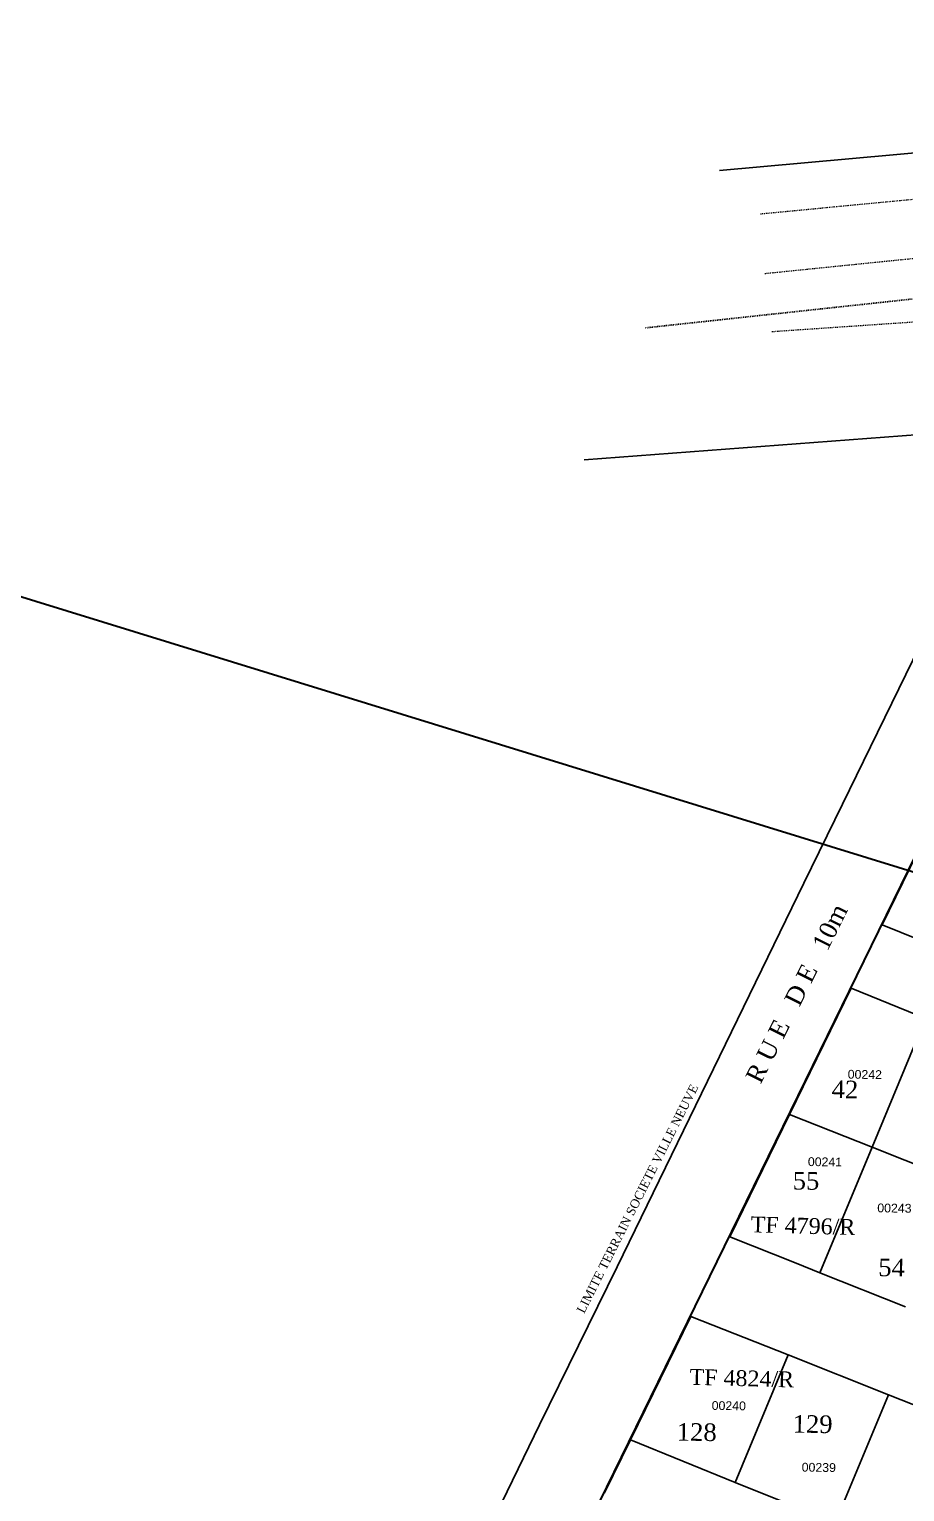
# Model space of a CAD drawing. Header units: metres. Extents: x 0 to 1324930, y 0 to 1631912.
# Drawn here: x 253039.6 to 253138.9, y 1631411.9 to 1631577.9 of the extents above; entities that cross this region are included whole.
import ezdxf

# ---------------------------------------------------------------- set-up
doc = ezdxf.new("R2010")
doc.units = ezdxf.units.M
doc.header["$MEASUREMENT"] = 0
doc.linetypes.add('AXES2', pattern=[0.028575, 0.01905, -0.003175, 0.003175, -0.003175])
doc.linetypes.add('CACHE2', pattern=[0.004763, 0.003175, -0.001588])
for name, color, linetype in [('A_revoir_niveau_0', 7, 'Continuous'), ('limites_parcelles', 7, 'Continuous'), ('limites_tf', 7, 'Continuous'), ('numero_lot', 7, 'Continuous'), ('numero_parcelle', 7, 'Continuous'), ('toponymie', 7, 'Continuous')]:
    doc.layers.add(name, color=color, linetype=linetype)
for name, color, linetype, lineweight in [('LIGNE', 7, 'Continuous', 0), ('Numero_TF', 7, 'Continuous', 0), ('Réquisition', 240, 'Continuous', 0)]:
    doc.layers.add(name, color=color, linetype=linetype, lineweight=lineweight)
doc.styles.get("Standard").update_dxf_attribs({"font": 'txt.shx'})

msp = doc.modelspace()

# ---------------------------------------------------------------- linework, layer by layer
at = {"layer": 'A_revoir_niveau_0', "color": 0}
msp.add_line((253174.72466, 1631566.93214), (253117.89728, 1631561.8697), dxfattribs=at)
at = {"layer": 'A_revoir_niveau_0', "color": 1, "linetype": 'AXES2', "ltscale": 0.2}
msp.add_line((253300.42993, 1631564.64077), (253109.50154, 1631543.98791), dxfattribs=at)
at = {"layer": 'LIGNE', "color": 14, "linetype": 'CACHE2', "ltscale": 0.3, "flags": 128}
for points in [[(253122.56033, 1631556.93806), (253237.51823, 1631567.95018), (253300.41968, 1631574.5951), (253329.02519, 1631577.88862)], [(253331.1891, 1631569.89856), (253299.64309, 1631567.7696), (253237.8766, 1631561.80637), (253122.99605, 1631550.12506)], [(253123.84059, 1631543.57319), (253239.17928, 1631551.45049), (253300.00893, 1631558.60936), (253335.22977, 1631563.26355)]]:
    msp.add_lwpolyline(points, dxfattribs=at)
at = {"layer": 'limites_parcelles'}
for p, q in [((253174.72378, 1631566.93204), (253117.89727, 1631561.86968)), ((253102.55105, 1631528.99096), (253152.81339, 1631532.79891)), ((253131.86806, 1631489.91575), (253140.63262, 1631507.90714)), ((253127.47422, 1631480.95023), (253131.86806, 1631489.91575)), ((253136.34006, 1631476.2164), (253142.93045, 1631489.72921)), ((253106.28353, 1631437.40151), (253127.47422, 1631480.95023)), ((253146.78178, 1631471.97016), (253136.34006, 1631476.2164)), ((253132.82518, 1631469.00957), (253125.84059, 1631454.68849)), ((253140.36222, 1631465.94455), (253132.82518, 1631469.00957)), ((253141.28125, 1631465.57081), (253135.21468, 1631450.96593)), ((253125.84059, 1631454.68849), (253119.05991, 1631440.78552)), ((253135.21468, 1631450.96593), (253125.84059, 1631454.68849)), ((253135.21468, 1631450.96593), (253129.29727, 1631436.72014)), ((253144.91656, 1631447.1132), (253135.21468, 1631450.96593)), ((253119.05991, 1631440.78552), (253126.59508, 1631437.79322)), ((253101.89684, 1631428.44689), (253106.28353, 1631437.40151)), ((253126.59508, 1631437.79322), (253129.29727, 1631436.72014)), ((253138.99915, 1631432.86741), (253129.29727, 1631436.72014)), ((253107.80659, 1631417.76115), (253114.66208, 1631431.77231)), ((253114.66208, 1631431.77231), (253125.70038, 1631427.38887)), ((253097.49164, 1631419.45653), (253101.89684, 1631428.44689)), ((253125.70038, 1631427.38887), (253119.69333, 1631412.92729)), ((253125.70038, 1631427.38887), (253137.06047, 1631422.87765)), ((253131.01487, 1631408.32326), (253137.06047, 1631422.87765)), ((253137.06047, 1631422.87765), (253148.34853, 1631418.39502)), ((253086.00111, 1631395.80489), (253097.49164, 1631419.45653)), ((253107.80659, 1631417.76115), (253104.85002, 1631411.71857)), ((253119.69333, 1631412.92729), (253107.80659, 1631417.76115)), ((253125.03744, 1631410.75405), (253119.69333, 1631412.92729))]:
    msp.add_line(p, q, dxfattribs=at)
at = {"layer": 'limites_tf', "color": 5, "linetype": 'Continuous', "lineweight": 30, "flags": 128}
msp.add_lwpolyline([(253338.79356, 1631549.76172), (253444.56402, 1631440.93394), (253219.88839, 1631291.80085), (253075.06573, 1631350.86702), (253164.36328, 1631533.67735), (253257.35897, 1631541.71611), (253257.89558, 1631534.54762), (253271.39044, 1631536.17304), (253265.29998, 1631542.42158), (253338.79356, 1631549.76172)], close=True, dxfattribs=at)
at = {"layer": 'Réquisition', "color": 3, "linetype": 'Continuous', "lineweight": 30, "flags": 128}
msp.add_lwpolyline([(252787.34363, 1631264.56264), (252785.57218, 1631266.59051), (252919.67487, 1631550.18112), (253390.59576, 1631404.86773), (253306.19364, 1631240.01125), (253168.72206, 1630971.49661), (253153.60372, 1630907.48978), (253094.07384, 1630867.53995), (253056.73275, 1630885.56241), (253022.25866, 1630902.19928), (252999.27585, 1630926.56402), (252977.69769, 1631019.6167), (252971.26818, 1631047.34472), (252936.0215, 1631044.60745), (252827.13568, 1631095.21058), (252828.79753, 1631106.77909), (252825.9435, 1631119.5049), (252825.16973, 1631185.88185), (252815.5313, 1631221.34383), (252787.34363, 1631264.56264)], close=True, dxfattribs=at)

# ---------------------------------------------------------------- texts
at = {"layer": 'numero_lot', "color": 7, "linetype": 'Continuous', "lineweight": 0, "char_height": 2, "attachment_point": 5, "rotation": 359.1730787, "line_spacing_factor": 0.6}
for s, insert in [('\\fTimes New Roman|b0|i0|c00|p23;42', (253132.13651, 1631457.5363)), ('\\fTimes New Roman|b0|i0|c00|p23;55', (253127.71742, 1631447.14173)), ('\\fTimes New Roman|b0|i0|c00|p23;54', (253137.42715, 1631437.30554)), ('\\fTimes New Roman|b0|i0|c00|p23;129', (253128.46953, 1631419.53036)), ('\\fTimes New Roman|b0|i0|c00|p23;128', (253115.31803, 1631418.62318))]:
    msp.add_mtext(s, dxfattribs=dict(at, insert=insert))
at = {"layer": 'numero_parcelle', "color": 5, "lineweight": 0, "char_height": 1, "attachment_point": 1, "rotation": 359.2324999, "line_spacing_factor": 0.6}
for s, insert in [('\\fArial|b0|i0|c00|p39;00242', (253132.45681, 1631459.75947)), ('\\fArial|b0|i0|c00|p39;00241', (253127.93514, 1631449.83833)), ('\\fArial|b0|i0|c00|p39;00243', (253135.8116, 1631444.58597)), ('\\fArial|b0|i0|c00|p39;00240', (253117.02297, 1631422.15398)), ('\\fArial|b0|i0|c00|p39;00239', (253127.23319, 1631415.15082))]:
    msp.add_mtext(s, dxfattribs=dict(at, insert=insert))
at = {"layer": 'numero_tf', "color": 4, "linetype": 'Continuous', "lineweight": 0, "char_height": 1.8, "width": 658.5059, "attachment_point": 1, "rotation": 358.4751222}
for s, insert in [('\\fTimes New Roman|b0|i0|c00|p23;TF 4796/R', (253121.47581, 1631443.115)), ('\\fTimes New Roman|b0|i0|c00|p23;TF 4824/R', (253114.53233, 1631425.81063))]:
    msp.add_mtext(s, dxfattribs=dict(at, insert=insert))
at = {"layer": 'toponymie', "color": 120, "lineweight": 0, "insert": (253122.59381, 1631458.04027), "char_height": 2, "attachment_point": 7, "rotation": 63.3963599, "line_spacing_factor": 0.6}
msp.add_mtext('\\fTimes New Roman|b0|i0|c00|p23;R U E   D E   10m', dxfattribs=at)
msp.add_mtext('\\fTimes New Roman|b0|i0|c00|p23;R U E   D E   10m', dxfattribs=at)
at = {"layer": 'toponymie', "color": 120, "lineweight": 0, "insert": (253101.65005, 1631432.47181), "char_height": 1, "width": 658.5059, "attachment_point": 1, "rotation": 63.2540726}
msp.add_mtext('\\fTimes New Roman|b0|i0|c00|p23;LIMITE TERRAIN SOCIETE VILLE NEUVE', dxfattribs=at)
msp.add_mtext('\\fTimes New Roman|b0|i0|c00|p23;LIMITE TERRAIN SOCIETE VILLE NEUVE', dxfattribs=at)
msp.add_mtext('\\fTimes New Roman|b0|i0|c00|p23;LIMITE TERRAIN SOCIETE VILLE NEUVE', dxfattribs=at)

doc.saveas('drawing.dxf')
